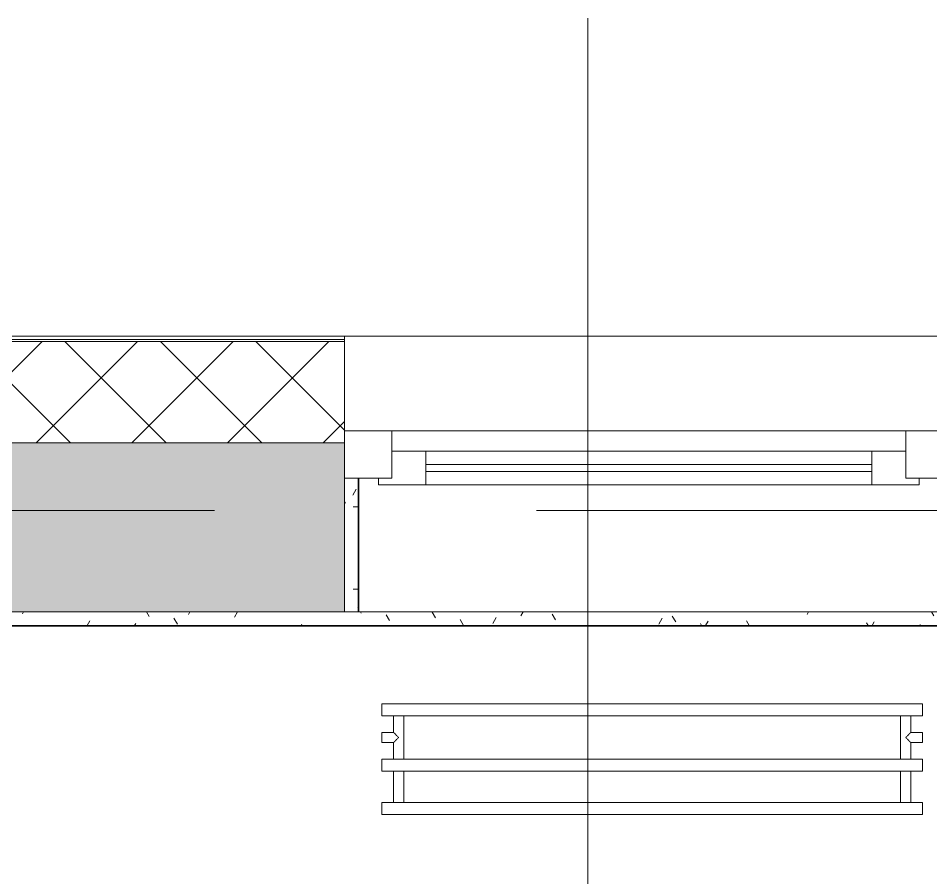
# Model space of a CAD drawing. Header units: millimetres. Extents: x 81609 to 272668, y -8553 to 29000.
# Drawn here: x 106368 to 107717, y 20757 to 22028 of the extents above; entities that cross this region are included whole.
import ezdxf

# ---------------------------------------------------------------- set-up
doc = ezdxf.new("R2010")
doc.units = ezdxf.units.MM
doc.linetypes.add('Осевая', pattern=[3175, 635, -476.25, 1587.5, -476.25])
for name, color, linetype, lineweight in [('A-GLAZ', 7, 'Continuous', 9), ('A-GLAZ-1', 7, 'Continuous', 13), ('A-WALL', 7, 'Continuous', 9), ('I-WALL', 7, 'Continuous', 9), ('M-EQPM', 7, 'Continuous', 9), ('Оси', 7, 'Continuous', 9), ('Оси-2', 7, 'Осевая', 9)]:
    doc.layers.add(name, color=color, linetype=linetype, lineweight=lineweight)
doc.layers.add('A-WALL-1', color=7, linetype='Continuous', lineweight=9, true_color=0x3c3c3c)
doc.layers.add('A-WALL-FNSH-1', color=7, linetype='Continuous', lineweight=9, true_color=0x3c3c3c)
pattern_1 = [(0, (0, 0), (121.92, 30.48), [10.058, -81.382, 10.058, -81.382, -487.68]), (0, (0, 0), (121.92, 30.48), [-182.88, 10.058, -172.822, 10.058, -81.382, -213.36]), (0, (0, 0), (121.92, 30.48), [-457.2, 10.058, -50.902, 10.058, -142.342]), (120, (45.72, 15.24), (-87.356454, 90.345817), [10.058, -81.382, 10.058, -81.382, -487.68]), (120, (45.72, 15.24), (-87.356454, 90.345817), [-182.88, 10.058, -172.822, 10.058, -81.382, -213.36]), (120, (45.72, 15.24), (-87.356454, 90.345817), [-457.2, 10.058, -50.902, 10.058, -142.342]), (240, (60.96, 76.2), (-34.563546, -120.825817), [10.058, -81.382, 10.058, -81.382, -487.68]), (240, (60.96, 76.2), (-34.563546, -120.825817), [-182.88, 10.058, -172.822, 10.058, -81.382, -213.36]), (240, (60.96, 76.2), (-34.563546, -120.825817), [-457.2, 10.058, -50.902, 10.058, -142.342])]

# ---------------------------------------------------------------- blocks, each defined once
blk = doc.blocks.new('120_Окно_СКБ_1Ст - 120_Окно_СКБ_1Ст 900х2500_h_ с форточкой-V8-План размещения напольных электротехнических лючков и розеток 2 этажа в осях 23-33')
at = {"layer": 'A-GLAZ'}
for p, q in [((450, -57), (-450, -57)), ((-330, -107), (330, -107)), ((330, -117), (-330, -117)), ((-430, -127), (-400, -127)), ((400, -127), (430, -127))]:
    blk.add_line(p, q, dxfattribs=at)
at = {"layer": 'A-GLAZ-1'}
for p, q in [((-450, -127), (-450, -57)), ((-450, -57), (-380, -57)), ((-380, -57), (-380, -127)), ((380, -127), (380, -57)), ((380, -57), (450, -57)), ((450, -57), (450, -127)), ((380, -87), (-380, -87)), ((-380, -87), (-380, -127)), ((-330, -137), (-330, -87)), ((330, -137), (330, -87)), ((380, -127), (380, -87)), ((-380, -127), (-450, -127)), ((-380, -127), (-400, -127)), ((-400, -127), (-400, -137)), ((450, -127), (380, -127)), ((400, -127), (380, -127)), ((400, -137), (400, -127)), ((-400, -137), (400, -137)), ((400, -137), (-400, -137))]:
    blk.add_line(p, q, dxfattribs=at)
blk = doc.blocks.new('radiator_prado_classic_z_tip_30_po exemplyaru - Classic Z Тип 30-300-31189091-План размещения напольных электротехнических лючков и розеток 2 этажа в осях 23-33')
at = {"layer": 'M-EQPM'}
for p, q in [((0, 228), (0, 210)), ((800, 228), (0, 228)), ((800, 210), (800, 228)), ((0, 210), (800, 210)), ((17.5, 210), (17.5, 164)), ((32.5, 164), (32.5, 210)), ((767.5, 210), (767.5, 164)), ((782.5, 164), (782.5, 210)), ((800, 164), (0, 164)), ((0, 164), (0, 146)), ((800, 146), (800, 164)), ((0, 146), (800, 146)), ((17.5, 146), (17.5, 121.5)), ((32.5, 82), (32.5, 146)), ((767.5, 146), (767.5, 82)), ((782.5, 121.5), (782.5, 146)), ((17.5, 121.5), (0, 121.5)), ((17.5, 121.5), (0, 121.5)), ((0, 121.5), (0, 121.2)), ((0, 106.5), (0, 121.5)), ((800, 121.5), (782.5, 121.5)), ((800, 121.5), (782.5, 121.5)), ((800, 121.5), (800, 106.5)), ((800, 121.2), (800, 121.5)), ((800, 121.5), (800, 121.2)), ((800, 121.2), (800, 121.5)), ((0, 121.2), (0, 121.2)), ((0, 106.8), (0, 106.5)), ((0, 106.8), (0, 106.8)), ((0, 106.5), (17.5, 106.5)), ((0, 106.5), (17.5, 106.5)), ((17.5, 106.5), (17.5, 82)), ((782.5, 82), (782.5, 106.5)), ((782.5, 106.5), (800, 106.5)), ((782.5, 106.5), (800, 106.5)), ((800, 106.5), (800, 106.8)), ((800, 106.8), (800, 106.5)), ((800, 106.5), (800, 106.8)), ((800, 82), (0, 82)), ((0, 82), (0, 64)), ((800, 64), (800, 82)), ((800, 64), (0, 64))]:
    blk.add_line(p, q, dxfattribs=at)
for points, knots in [([(25, 114), (24.5, 114.5), (23.6, 115.4), (22.4, 116.6), (21.6, 117.4), (21.1, 117.9), (20.8, 118.2), (20.5, 118.5), (20.2, 118.8), (19.8, 119.1), (19.6, 119.4), (19.3, 119.7), (19, 120), (18.7, 120.3), (18.5, 120.5), (18.3, 120.7), (18.1, 120.9), (17.9, 121.1), (17.8, 121.2), (17.7, 121.3), (17.5, 121.5), (17.5, 121.5), (17.5, 121.5)], [0, 0, 0, 0, 0.142857, 0.285714, 0.357143, 0.392857, 0.428571, 0.464286, 0.5, 0.535714, 0.571429, 0.607143, 0.642857, 0.678571, 0.714286, 0.75, 0.785714, 0.821429, 0.857143, 0.892857, 0.928571, 1, 1, 1, 1]), ([(775, 114), (775.5, 114.5), (776.4, 115.4), (777.6, 116.6), (778.4, 117.4), (778.9, 117.9), (779.2, 118.2), (779.5, 118.5), (779.8, 118.8), (780.1, 119.2), (780.4, 119.4), (780.7, 119.7), (781, 120), (781.3, 120.3), (781.5, 120.5), (781.7, 120.7), (781.9, 120.9), (782.1, 121.1), (782.2, 121.2), (782.3, 121.3), (782.5, 121.5), (782.5, 121.5), (782.5, 121.5)], [0, 0, 0, 0, 0.142857, 0.285714, 0.357143, 0.392857, 0.428571, 0.464286, 0.5, 0.535714, 0.571429, 0.607143, 0.642857, 0.678571, 0.714286, 0.75, 0.785714, 0.821429, 0.857143, 0.892857, 0.928571, 1, 1, 1, 1]), ([(17.5, 106.5), (17.5, 106.5), (17.5, 106.5), (17.7, 106.7), (17.8, 106.8), (17.9, 106.9), (18.1, 107.1), (18.3, 107.3), (18.5, 107.5), (18.7, 107.7), (19, 108), (19.3, 108.3), (19.6, 108.6), (19.8, 108.9), (20.3, 109.3), (20.7, 109.7), (21.1, 110.1), (21.6, 110.6), (22.4, 111.4), (23.6, 112.6), (24.5, 113.5), (25, 114)], [0, 0, 0, 0, 0.071429, 0.107143, 0.142857, 0.178571, 0.214286, 0.25, 0.285714, 0.321429, 0.357143, 0.392857, 0.428571, 0.464286, 0.5, 0.571429, 0.607143, 0.642857, 0.714286, 0.857143, 1, 1, 1, 1]), ([(782.5, 106.5), (782.5, 106.5), (782.5, 106.5), (782.3, 106.7), (782.2, 106.8), (782.1, 106.9), (781.9, 107.1), (781.7, 107.3), (781.5, 107.5), (781.3, 107.7), (781, 108), (780.7, 108.3), (780.4, 108.6), (780.1, 108.8), (779.7, 109.3), (779.3, 109.7), (778.9, 110.1), (778.4, 110.6), (777.6, 111.4), (776.4, 112.6), (775.5, 113.5), (775, 114)], [0, 0, 0, 0, 0.071429, 0.107143, 0.142857, 0.178571, 0.214286, 0.25, 0.285714, 0.321429, 0.357143, 0.392857, 0.428571, 0.464286, 0.5, 0.571429, 0.607143, 0.642857, 0.714286, 0.857143, 1, 1, 1, 1])]:
    blk.add_open_spline(points, degree=3, knots=knots, dxfattribs=at)

msp = doc.modelspace()

# ---------------------------------------------------------------- hatches: boundary and pattern name
at = {"layer": 'A-WALL'}
h = msp.add_hatch(dxfattribs=at)
h.set_pattern_fill('FP_1', color=256, style=0, pattern_type=2)
h.set_pattern_definition([(45, (0, 0), (-70.71068, 70.71068), []), (135, (0, 0), (-70.71068, -70.71068), [])])
h.paths.add_polyline_path([(125080, 21400), (125230, 21400), (125230, 21550), (120150.2, 21550), (120150.2, 21400), (124656.6, 21400)])
h.paths.add_polyline_path([(119250.2, 21400), (119250.2, 21550), (117900.4, 21550), (117900.4, 21400), (118831.7, 21400)])
h.paths.add_polyline_path([(117000.4, 21400), (117000.4, 21550), (115600.4, 21550), (115600.4, 21400), (116890.1, 21400)])
h.paths.add_polyline_path([(113300.4, 21400), (113300.4, 21550), (112150, 21550), (112150, 21400), (113006.9, 21400)])
h.paths.add_polyline_path([(111050, 21400), (111250, 21400), (111250, 21550), (109950.4, 21550), (109950.4, 21400), (110418, 21400)])
h.paths.add_polyline_path([(109050.4, 21400), (109050.4, 21550), (107750.4, 21550), (107750.4, 21400), (108476.4, 21400)])
h.paths.add_polyline_path([(106534.8, 21400), (106850.4, 21400), (106850.4, 21550), (105550.2, 21550), (105550.2, 21400), (106050, 21400)])
h.paths.add_polyline_path([(103250.2, 21400), (103250.2, 21550), (102050, 21550), (102050, 21400), (102651.5, 21400)])
h.paths.add_polyline_path([(100800, 21400), (101150, 21400), (101150, 21550), (96610, 21550), (96610, 21400), (100709.9, 21400)])
h.paths.add_polyline_path([(93310, 21400), (93310, 21550), (93060, 21550), (93060, 21400), (93267, 21400)])
at = {"layer": 'I-WALL'}
h = msp.add_hatch(dxfattribs=at)
h.set_pattern_fill('FP_2', color=256, style=0, pattern_type=2)
h.set_pattern_definition([(45, (0, 0), (-57.024626, 57.024626), []), (45, (57.025, 0), (-57.024626, 57.024626), [100.806, -20.161, 3.353, -16.808])])
h.paths.add_polyline_path([(121210, 21150), (121210, 21400), (120850, 21400), (120850, 21150)])
h.paths.add_polyline_path([(119250.2, 21150), (119250.2, 21400), (117900.4, 21400), (117900.4, 21150), (119155.3, 21150)])
h.paths.add_polyline_path([(117000.4, 21150), (117000.4, 21400), (116100.4, 21400), (116100.4, 21150), (116890.1, 21150)])
h.paths.add_polyline_path([(113300.4, 21150), (113300.4, 21400), (112150, 21400), (112150, 21150), (113006.9, 21150)])
h.paths.add_polyline_path([(111065.2, 21150), (111250, 21150), (111250, 21400), (111050, 21400), (111050, 21150)])
h.paths.add_polyline_path([(110094.4, 21150), (110350, 21150), (110350, 21400), (109950.4, 21400), (109950.4, 21150)])
h.paths.add_polyline_path([(109050.4, 21150), (109050.4, 21400), (107750.4, 21400), (107750.4, 21150), (108800, 21150)])
h.paths.add_polyline_path([(100560, 21150), (100580, 21150), (100580, 21400), (100560, 21400), (100560, 21262)])
h.paths.add_polyline_path([(106534.8, 21150), (106850.4, 21150), (106850.4, 21400), (106050, 21400), (106050, 21150)])
h.paths.add_polyline_path([(103250.2, 21150), (103250.2, 21400), (102050, 21400), (102050, 21150), (102651.5, 21150)])
h.paths.add_polyline_path([(101150, 21150), (101150, 21400), (100800, 21400), (100800, 21150), (101137.5, 21150)])
h = msp.add_hatch(dxfattribs=at)
h.set_pattern_fill('FP_41', color=256, style=0, pattern_type=2)
h.set_pattern_definition(pattern_1)
h.paths.add_polyline_path([(106850.4, 21150), (106870.4, 21150), (106870.4, 21348), (106850.4, 21348), (106850.4, 21262)])
h = msp.add_hatch(dxfattribs=at)
h.set_pattern_fill('FP_41', color=256, style=0, pattern_type=2)
h.set_pattern_definition(pattern_1)
h.paths.add_polyline_path([(108130, 21130), (108150, 21130), (108150, 21150), (106050, 21150), (106050, 21130), (107829.2, 21130)])

# ---------------------------------------------------------------- linework, layer by layer
at = {"layer": 'A-WALL'}
for p, q in [((106850.4, 21558), (107750.4, 21558)), ((106850.4, 21553), (105550.2, 21553)), ((106850.4, 21550), (105550.2, 21550)), ((106850.4, 21400), (106050, 21400)), ((106070, 21130), (106850.4, 21130))]:
    msp.add_line(p, q, dxfattribs=at)
at = {"layer": 'A-WALL-1'}
for p, q in [((106850.4, 21550), (106850.4, 21150)), ((106870.4, 21348), (106850.4, 21348)), ((106870.4, 21150), (106870.4, 21348)), ((110330, 21150), (106050, 21150)), ((106850.4, 21130), (108130, 21130))]:
    msp.add_line(p, q, dxfattribs=at)
at = {"layer": 'A-WALL-FNSH-1'}
for p, q in [((106850.4, 21558), (105550.2, 21558)), ((106850.4, 21550), (106850.4, 21558)), ((106871.4, 21348), (106870.4, 21348)), ((106871.4, 21150), (106871.4, 21348)), ((106070, 21129), (106850.4, 21129)), ((106850.4, 21129), (106850.4, 21130))]:
    msp.add_line(p, q, dxfattribs=at)
at = {"layer": 'I-WALL'}
msp.add_line((107750.4, 21129), (106850.4, 21129), dxfattribs=at)
at = {"layer": 'Оси'}
msp.add_line((107210, 19528.3), (107210, 22028.3), dxfattribs=at)
at = {"layer": 'Оси-2'}
msp.add_line((84909.3, 21300), (122580, 21300), dxfattribs=at)

# ---------------------------------------------------------------- block references
at = {"layer": 'A-GLAZ'}
msp.add_blockref('120_Окно_СКБ_1Ст - 120_Окно_СКБ_1Ст 900х2500_h_ с форточкой-V8-План размещения напольных электротехнических лючков и розеток 2 этажа в осях 23-33', (107300.4, 21475), dxfattribs=at)
at = {"layer": 'M-EQPM', "rotation": 180}
msp.add_blockref('radiator_prado_classic_z_tip_30_po exemplyaru - Classic Z Тип 30-300-31189091-План размещения напольных электротехнических лючков и розеток 2 этажа в осях 23-33', (107705.4, 21078.3), dxfattribs=at)

doc.saveas('drawing.dxf')
